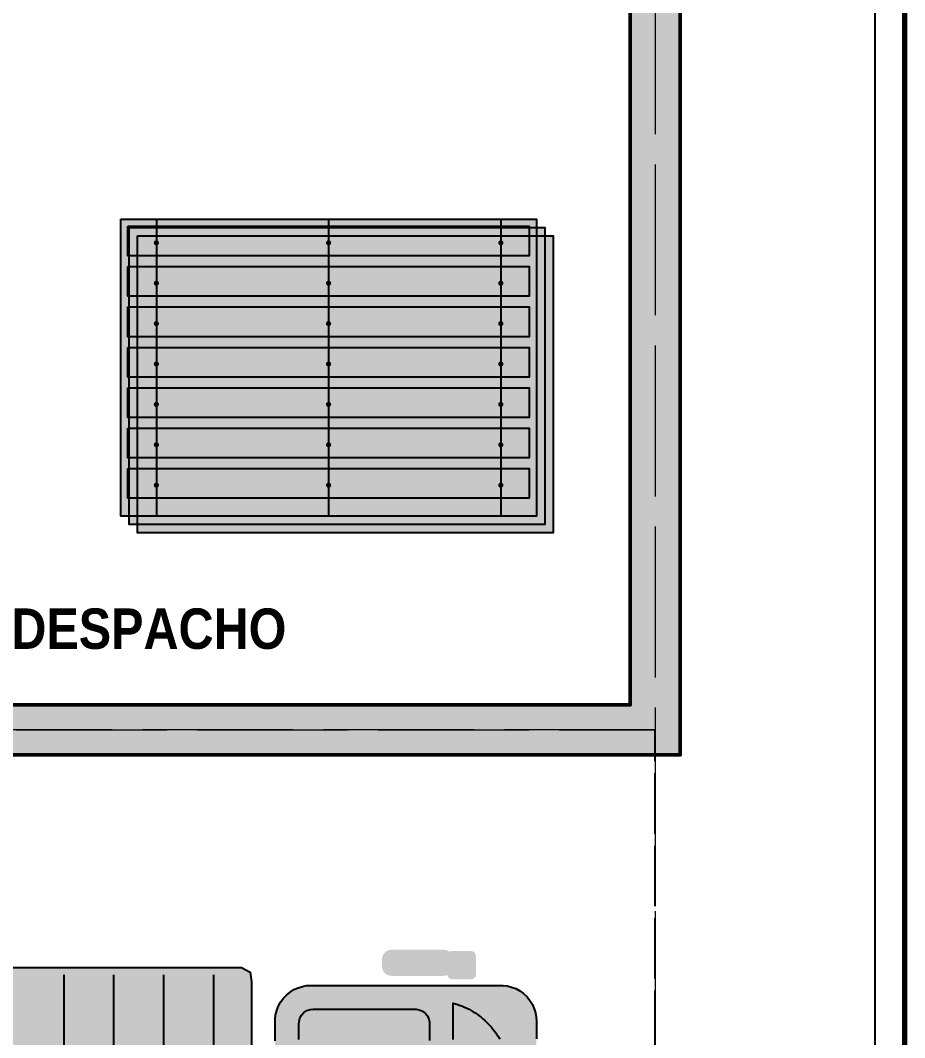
# Model space of a CAD drawing. Header units: metres. Extents: x 0 to 115, y 0 to 64.
# Drawn here: x 107.95 to 115.4, y 31.76 to 40.32 of the extents above; entities that cross this region are included whole.
import ezdxf

# ---------------------------------------------------------------- set-up
doc = ezdxf.new("R2010")
doc.units = ezdxf.units.M
doc.linetypes.add('DASHED', pattern=[1.524, 1.27, -0.254])
doc.layers.add('A-AREA', color=8, linetype='DASHED', lineweight=13, plot=False)
for name, color, linetype, lineweight in [('A-LAMINA', 8, 'Continuous', 35), ('A-LIMITE', 8, 'DASHED', 25), ('A-MURO', 7, 'Continuous', 50), ('G-ETIQUETA', 4, 'Continuous', 18), ('G-TEXTO', 7, 'Continuous', 18), ('M-EQUIPO', 7, 'Continuous', 25), ('M-EQUIPO-RELLENO', 8, 'Continuous', 0)]:
    doc.layers.add(name, color=color, linetype=linetype, lineweight=lineweight)
doc.layers.add('A-MURO-RELLENO', color=8, linetype='Continuous', lineweight=0, true_color=0x8d949b)
doc.styles.add('PLANO', font='arial.ttf')
doc.styles.add('PLANO_N', font='arialbd.ttf')

# ---------------------------------------------------------------- blocks, each defined once
blk = doc.blocks.new('EQ_pila-pallets')
at = {"layer": 'M-EQUIPO-RELLENO', "true_color": 0xd9b98a}
h = blk.add_hatch(color=7, dxfattribs=at)
h.dxf.hatch_style = 1
h.paths.add_polyline_path([(-1.75, 1.25), (1.75, 1.25), (1.75, -1.25), (-1.75, -1.25)])
at = {"layer": 'M-EQUIPO-RELLENO', "true_color": 0xe3c99b}
h = blk.add_hatch(color=7, dxfattribs=at)
h.dxf.hatch_style = 1
h.paths.add_polyline_path([(-1.69, 1.19), (1.69, 1.19), (1.69, 0.94), (-1.69, 0.94)])
at = {"layer": 'M-EQUIPO-RELLENO', "true_color": 0xb8925e}
h = blk.add_hatch(color=7, dxfattribs=at)
h.dxf.hatch_style = 1
h.paths.add_polyline_path([(-1.68, 1.18), (1.82, 1.18), (1.82, -1.32), (-1.68, -1.32)])
h = blk.add_hatch(color=7, dxfattribs=at)
h.dxf.hatch_style = 1
h.paths.add_polyline_path([(-1.61, 1.11), (1.89, 1.11), (1.89, -1.39), (-1.61, -1.39)])
at = {"layer": 'M-EQUIPO-RELLENO', "true_color": 0x5a4426}
h = blk.add_hatch(color=7, dxfattribs=at)
h.dxf.hatch_style = 1
edge = h.paths.add_edge_path()
edge.add_arc((-1.45, 1.05), 0.022, 0, 360)
h = blk.add_hatch(color=7, dxfattribs=at)
h.dxf.hatch_style = 1
edge = h.paths.add_edge_path()
edge.add_arc((0, 1.05), 0.022, 0, 360)
h = blk.add_hatch(color=7, dxfattribs=at)
h.dxf.hatch_style = 1
edge = h.paths.add_edge_path()
edge.add_arc((1.45, 1.05), 0.022, 0, 360)
at = {"layer": 'M-EQUIPO-RELLENO', "true_color": 0xe3c99b}
h = blk.add_hatch(color=7, dxfattribs=at)
h.dxf.hatch_style = 1
h.paths.add_polyline_path([(-1.69, 0.85), (1.69, 0.85), (1.69, 0.6), (-1.69, 0.6)])
at = {"layer": 'M-EQUIPO-RELLENO', "true_color": 0x5a4426}
h = blk.add_hatch(color=7, dxfattribs=at)
h.dxf.hatch_style = 1
edge = h.paths.add_edge_path()
edge.add_arc((-1.45, 0.71), 0.022, 0, 360)
h = blk.add_hatch(color=7, dxfattribs=at)
h.dxf.hatch_style = 1
edge = h.paths.add_edge_path()
edge.add_arc((0, 0.71), 0.022, 0, 360)
h = blk.add_hatch(color=7, dxfattribs=at)
h.dxf.hatch_style = 1
edge = h.paths.add_edge_path()
edge.add_arc((1.45, 0.71), 0.022, 0, 360)
at = {"layer": 'M-EQUIPO-RELLENO', "true_color": 0xe3c99b}
h = blk.add_hatch(color=7, dxfattribs=at)
h.dxf.hatch_style = 1
h.paths.add_polyline_path([(-1.69, 0.51), (1.69, 0.51), (1.69, 0.26), (-1.69, 0.26)])
at = {"layer": 'M-EQUIPO-RELLENO', "true_color": 0x5a4426}
h = blk.add_hatch(color=7, dxfattribs=at)
h.dxf.hatch_style = 1
edge = h.paths.add_edge_path()
edge.add_arc((-1.45, 0.37), 0.022, 0, 360)
h = blk.add_hatch(color=7, dxfattribs=at)
h.dxf.hatch_style = 1
edge = h.paths.add_edge_path()
edge.add_arc((0, 0.37), 0.022, 0, 360)
h = blk.add_hatch(color=7, dxfattribs=at)
h.dxf.hatch_style = 1
edge = h.paths.add_edge_path()
edge.add_arc((1.45, 0.37), 0.022, 0, 360)
at = {"layer": 'M-EQUIPO-RELLENO', "true_color": 0xe3c99b}
h = blk.add_hatch(color=7, dxfattribs=at)
h.dxf.hatch_style = 1
h.paths.add_polyline_path([(-1.69, 0.17), (1.69, 0.17), (1.69, -0.08), (-1.69, -0.08)])
at = {"layer": 'M-EQUIPO-RELLENO', "true_color": 0x5a4426}
h = blk.add_hatch(color=7, dxfattribs=at)
h.dxf.hatch_style = 1
edge = h.paths.add_edge_path()
edge.add_arc((-1.45, 0.03), 0.022, 0, 360)
h = blk.add_hatch(color=7, dxfattribs=at)
h.dxf.hatch_style = 1
edge = h.paths.add_edge_path()
edge.add_arc((0, 0.03), 0.022, 0, 360)
h = blk.add_hatch(color=7, dxfattribs=at)
h.dxf.hatch_style = 1
edge = h.paths.add_edge_path()
edge.add_arc((1.45, 0.03), 0.022, 0, 360)
at = {"layer": 'M-EQUIPO-RELLENO', "true_color": 0xe3c99b}
h = blk.add_hatch(color=7, dxfattribs=at)
h.dxf.hatch_style = 1
h.paths.add_polyline_path([(-1.69, -0.17), (1.69, -0.17), (1.69, -0.42), (-1.69, -0.42)])
at = {"layer": 'M-EQUIPO-RELLENO', "true_color": 0x5a4426}
h = blk.add_hatch(color=7, dxfattribs=at)
h.dxf.hatch_style = 1
edge = h.paths.add_edge_path()
edge.add_arc((-1.45, -0.31), 0.022, 0, 360)
h = blk.add_hatch(color=7, dxfattribs=at)
h.dxf.hatch_style = 1
edge = h.paths.add_edge_path()
edge.add_arc((0, -0.31), 0.022, 0, 360)
h = blk.add_hatch(color=7, dxfattribs=at)
h.dxf.hatch_style = 1
edge = h.paths.add_edge_path()
edge.add_arc((1.45, -0.31), 0.022, 0, 360)
at = {"layer": 'M-EQUIPO-RELLENO', "true_color": 0xe3c99b}
h = blk.add_hatch(color=7, dxfattribs=at)
h.dxf.hatch_style = 1
h.paths.add_polyline_path([(-1.69, -0.51), (1.69, -0.51), (1.69, -0.76), (-1.69, -0.76)])
at = {"layer": 'M-EQUIPO-RELLENO', "true_color": 0x5a4426}
h = blk.add_hatch(color=7, dxfattribs=at)
h.dxf.hatch_style = 1
edge = h.paths.add_edge_path()
edge.add_arc((-1.45, -0.65), 0.022, 0, 360)
h = blk.add_hatch(color=7, dxfattribs=at)
h.dxf.hatch_style = 1
edge = h.paths.add_edge_path()
edge.add_arc((0, -0.65), 0.022, 0, 360)
h = blk.add_hatch(color=7, dxfattribs=at)
h.dxf.hatch_style = 1
edge = h.paths.add_edge_path()
edge.add_arc((1.45, -0.65), 0.022, 0, 360)
at = {"layer": 'M-EQUIPO-RELLENO', "true_color": 0xe3c99b}
h = blk.add_hatch(color=7, dxfattribs=at)
h.dxf.hatch_style = 1
h.paths.add_polyline_path([(-1.69, -0.85), (1.69, -0.85), (1.69, -1.1), (-1.69, -1.1)])
at = {"layer": 'M-EQUIPO-RELLENO', "true_color": 0x5a4426}
h = blk.add_hatch(color=7, dxfattribs=at)
h.dxf.hatch_style = 1
edge = h.paths.add_edge_path()
edge.add_arc((-1.45, -0.99), 0.022, 0, 360)
h = blk.add_hatch(color=7, dxfattribs=at)
h.dxf.hatch_style = 1
edge = h.paths.add_edge_path()
edge.add_arc((0, -0.99), 0.022, 0, 360)
h = blk.add_hatch(color=7, dxfattribs=at)
h.dxf.hatch_style = 1
edge = h.paths.add_edge_path()
edge.add_arc((1.45, -0.99), 0.022, 0, 360)
at = {"layer": 'M-EQUIPO'}
for points in [[(-1.75, 1.25), (1.75, 1.25), (1.75, -1.25), (-1.75, -1.25)], [(-1.69, 1.19), (1.69, 1.19), (1.69, 0.94), (-1.69, 0.94)], [(-1.68, 1.18), (1.82, 1.18), (1.82, -1.32), (-1.68, -1.32)], [(-1.61, 1.11), (1.89, 1.11), (1.89, -1.39), (-1.61, -1.39)], [(-1.69, 0.85), (1.69, 0.85), (1.69, 0.6), (-1.69, 0.6)], [(-1.69, 0.51), (1.69, 0.51), (1.69, 0.26), (-1.69, 0.26)], [(-1.69, 0.17), (1.69, 0.17), (1.69, -0.08), (-1.69, -0.08)], [(-1.69, -0.17), (1.69, -0.17), (1.69, -0.42), (-1.69, -0.42)], [(-1.69, -0.51), (1.69, -0.51), (1.69, -0.76), (-1.69, -0.76)], [(-1.69, -0.85), (1.69, -0.85), (1.69, -1.1), (-1.69, -1.1)]]:
    blk.add_lwpolyline(points, close=True, dxfattribs=at)
at = {"layer": 'M-EQUIPO', "ltscale": 0.15}
for points in [[(-1.45, 1.25), (-1.45, -1.25)], [(0, 1.25), (0, -1.25)], [(1.45, 1.25), (1.45, -1.25)]]:
    blk.add_lwpolyline(points, dxfattribs=at)
at = {"layer": 'G-ETIQUETA', "style": 'PLANO', "flags": 1}
for tag, p in [('TAG', (0, 0)), ('NOMBRE', (0, -0.25)), ('AREA', (0, -0.5)), ('FUNCION', (0, -0.75)), ('CONFIANZA', (0, -1))]:
    blk.add_attdef(tag, p, '', height=0.15, dxfattribs=at)
blk = doc.blocks.new('EQ_camion')
at = {"layer": 'M-EQUIPO-RELLENO', "true_color": 0x23272b}
h = blk.add_hatch(color=7, dxfattribs=at)
h.dxf.hatch_style = 1
h.paths.add_polyline_path([(3.18, 1.55), (3.1999, 1.55), (3.2198, 1.55), (3.2397, 1.55), (3.2596, 1.55), (3.2795, 1.55), (3.2994, 1.55), (3.3193, 1.55), (3.3392, 1.55), (3.3591, 1.55), (3.379, 1.55), (3.3989, 1.55), (3.4188, 1.55), (3.4387, 1.55), (3.4586, 1.55), (3.4785, 1.55), (3.4984, 1.55), (3.5183, 1.55), (3.5382, 1.55), (3.5581, 1.55), (3.578, 1.55), (3.5979, 1.55), (3.6178, 1.55), (3.6383, 1.5479), (3.659, 1.5399), (3.6773, 1.5258), (3.6908, 1.5072), (3.6983, 1.4864), (3.7, 1.466), (3.7, 1.4461), (3.7, 1.4262), (3.6999, 1.4063), (3.6961, 1.3855), (3.6863, 1.3652), (3.6706, 1.3481), (3.6511, 1.3363), (3.6302, 1.3306), (3.6101, 1.33), (3.5902, 1.33), (3.5703, 1.33), (3.5504, 1.33), (3.5305, 1.33), (3.5106, 1.33), (3.4907, 1.33), (3.4708, 1.33), (3.4509, 1.33), (3.431, 1.33), (3.4111, 1.33), (3.3912, 1.33), (3.3713, 1.33), (3.3514, 1.33), (3.3315, 1.33), (3.3116, 1.33), (3.2917, 1.33), (3.2718, 1.33), (3.2519, 1.33), (3.232, 1.33), (3.2121, 1.33), (3.1922, 1.33), (3.1722, 1.3304), (3.1513, 1.3353), (3.1314, 1.3464), (3.1152, 1.3631), (3.1047, 1.3831), (3.1002, 1.404), (3.1, 1.424), (3.1, 1.4439), (3.1, 1.4637), (3.1012, 1.484), (3.108, 1.5049), (3.1209, 1.5239), (3.1388, 1.5386), (3.1594, 1.5473)])
at = {"layer": 'M-EQUIPO-RELLENO', "true_color": 0x1f2933}
h = blk.add_hatch(color=7, dxfattribs=at)
h.dxf.hatch_style = 1
h.paths.add_polyline_path([(3.69, 1.54), (3.7097, 1.54), (3.7294, 1.54), (3.7491, 1.54), (3.7688, 1.54), (3.7884, 1.54), (3.8081, 1.54), (3.8278, 1.54), (3.8475, 1.54), (3.8679, 1.5358), (3.8844, 1.5204), (3.89, 1.5), (3.89, 1.4803), (3.89, 1.4606), (3.89, 1.4409), (3.89, 1.4212), (3.89, 1.4016), (3.89, 1.3819), (3.89, 1.3622), (3.89, 1.3425), (3.8858, 1.3221), (3.8704, 1.3056), (3.85, 1.3), (3.8303, 1.3), (3.8106, 1.3), (3.7909, 1.3), (3.7712, 1.3), (3.7516, 1.3), (3.7319, 1.3), (3.7122, 1.3), (3.6925, 1.3), (3.6721, 1.3042), (3.6556, 1.3196), (3.65, 1.34), (3.65, 1.3597), (3.65, 1.3794), (3.65, 1.3991), (3.65, 1.4188), (3.65, 1.4384), (3.65, 1.4581), (3.65, 1.4778), (3.65, 1.4975), (3.6542, 1.5179), (3.6696, 1.5344)])
at = {"layer": 'M-EQUIPO-RELLENO', "true_color": 0xffffff}
h = blk.add_hatch(color=7, dxfattribs=at)
h.dxf.hatch_style = 1
h.paths.add_polyline_path([(-4.52, 1.4), (-4.4424, 1.4), (-4.3649, 1.4), (-4.2873, 1.4), (-4.2098, 1.4), (-4.1322, 1.4), (-4.0547, 1.4), (-3.9771, 1.4), (-3.8996, 1.4), (-3.822, 1.4), (-3.7445, 1.4), (-3.6669, 1.4), (-3.5894, 1.4), (-3.5118, 1.4), (-3.4343, 1.4), (-3.3567, 1.4), (-3.2792, 1.4), (-3.2016, 1.4), (-3.1241, 1.4), (-3.0465, 1.4), (-2.969, 1.4), (-2.8914, 1.4), (-2.8139, 1.4), (-2.7363, 1.4), (-2.6587, 1.4), (-2.5812, 1.4), (-2.5036, 1.4), (-2.4261, 1.4), (-2.3485, 1.4), (-2.271, 1.4), (-2.1934, 1.4), (-2.1159, 1.4), (-2.0383, 1.4), (-1.9608, 1.4), (-1.8832, 1.4), (-1.8057, 1.4), (-1.7281, 1.4), (-1.6506, 1.4), (-1.573, 1.4), (-1.4955, 1.4), (-1.4179, 1.4), (-1.3404, 1.4), (-1.2628, 1.4), (-1.1853, 1.4), (-1.1077, 1.4), (-1.0301, 1.4), (-0.9526, 1.4), (-0.875, 1.4), (-0.7975, 1.4), (-0.7199, 1.4), (-0.6424, 1.4), (-0.5648, 1.4), (-0.4873, 1.4), (-0.4097, 1.4), (-0.3322, 1.4), (-0.2546, 1.4), (-0.1771, 1.4), (-0.0995, 1.4), (-0.022, 1.4), (0.0556, 1.4), (0.1331, 1.4), (0.2107, 1.4), (0.2882, 1.4), (0.3658, 1.4), (0.4433, 1.4), (0.5209, 1.4), (0.5985, 1.4), (0.676, 1.4), (0.7536, 1.4), (0.8311, 1.4), (0.9087, 1.4), (0.9862, 1.4), (1.0638, 1.4), (1.1413, 1.4), (1.2189, 1.4), (1.2964, 1.4), (1.374, 1.4), (1.4515, 1.4), (1.5291, 1.4), (1.6066, 1.4), (1.6842, 1.4), (1.7617, 1.4), (1.8393, 1.4), (1.9168, 1.4), (1.9892, 1.3602), (2, 1.2812), (2, 1.2036), (2, 1.1261), (2, 1.0485), (2, 0.971), (2, 0.8934), (2, 0.8159), (2, 0.7383), (2, 0.6608), (2, 0.5832), (2, 0.5057), (2, 0.4281), (2, 0.3506), (2, 0.273), (2, 0.1955), (2, 0.1179), (2, 0.0404), (2, -0.0372), (2, -0.1147), (2, -0.1923), (2, -0.2699), (2, -0.3474), (2, -0.425), (2, -0.5025), (2, -0.5801), (2, -0.6576), (2, -0.7352), (2, -0.8127), (2, -0.8903), (2, -0.9678), (2, -1.0454), (2, -1.1229), (2, -1.2005), (2, -1.278), (1.9909, -1.357), (1.92, -1.4), (1.8424, -1.4), (1.7649, -1.4), (1.6873, -1.4), (1.6098, -1.4), (1.5322, -1.4), (1.4547, -1.4), (1.3771, -1.4), (1.2996, -1.4), (1.222, -1.4), (1.1445, -1.4), (1.0669, -1.4), (0.9894, -1.4), (0.9118, -1.4), (0.8343, -1.4), (0.7567, -1.4), (0.6792, -1.4), (0.6016, -1.4), (0.5241, -1.4), (0.4465, -1.4), (0.369, -1.4), (0.2914, -1.4), (0.2139, -1.4), (0.1363, -1.4), (0.0587, -1.4), (-0.0188, -1.4), (-0.0964, -1.4), (-0.1739, -1.4), (-0.2515, -1.4), (-0.329, -1.4), (-0.4066, -1.4), (-0.4841, -1.4), (-0.5617, -1.4), (-0.6392, -1.4), (-0.7168, -1.4), (-0.7943, -1.4), (-0.8719, -1.4), (-0.9494, -1.4), (-1.027, -1.4), (-1.1045, -1.4), (-1.1821, -1.4), (-1.2596, -1.4), (-1.3372, -1.4), (-1.4147, -1.4), (-1.4923, -1.4), (-1.5699, -1.4), (-1.6474, -1.4), (-1.725, -1.4), (-1.8025, -1.4), (-1.8801, -1.4), (-1.9576, -1.4), (-2.0352, -1.4), (-2.1127, -1.4), (-2.1903, -1.4), (-2.2678, -1.4), (-2.3454, -1.4), (-2.4229, -1.4), (-2.5005, -1.4), (-2.578, -1.4), (-2.6556, -1.4), (-2.7331, -1.4), (-2.8107, -1.4), (-2.8882, -1.4), (-2.9658, -1.4), (-3.0433, -1.4), (-3.1209, -1.4), (-3.1984, -1.4), (-3.276, -1.4), (-3.3536, -1.4), (-3.4311, -1.4), (-3.5087, -1.4), (-3.5862, -1.4), (-3.6638, -1.4), (-3.7413, -1.4), (-3.8189, -1.4), (-3.8964, -1.4), (-3.974, -1.4), (-4.0515, -1.4), (-4.1291, -1.4), (-4.2066, -1.4), (-4.2842, -1.4), (-4.3617, -1.4), (-4.4393, -1.4), (-4.5168, -1.4), (-4.5892, -1.3602), (-4.6, -1.2812), (-4.6, -1.2036), (-4.6, -1.1261), (-4.6, -1.0485), (-4.6, -0.971), (-4.6, -0.8934), (-4.6, -0.8159), (-4.6, -0.7383), (-4.6, -0.6608), (-4.6, -0.5832), (-4.6, -0.5057), (-4.6, -0.4281), (-4.6, -0.3506), (-4.6, -0.273), (-4.6, -0.1955), (-4.6, -0.1179), (-4.6, -0.0404), (-4.6, 0.0372), (-4.6, 0.1147), (-4.6, 0.1923), (-4.6, 0.2699), (-4.6, 0.3474), (-4.6, 0.425), (-4.6, 0.5025), (-4.6, 0.5801), (-4.6, 0.6576), (-4.6, 0.7352), (-4.6, 0.8127), (-4.6, 0.8903), (-4.6, 0.9678), (-4.6, 1.0454), (-4.6, 1.1229), (-4.6, 1.2005), (-4.6, 1.278), (-4.5909, 1.357)])
at = {"layer": 'M-EQUIPO-RELLENO', "true_color": 0x2f6f9a}
h = blk.add_hatch(color=7, dxfattribs=at)
h.dxf.hatch_style = 1
h.paths.add_polyline_path([(2.5, 1.25), (2.5368, 1.25), (2.5736, 1.25), (2.6105, 1.25), (2.6473, 1.25), (2.6841, 1.25), (2.7209, 1.25), (2.7577, 1.25), (2.7946, 1.25), (2.8314, 1.25), (2.8682, 1.25), (2.905, 1.25), (2.9418, 1.25), (2.9787, 1.25), (3.0155, 1.25), (3.0523, 1.25), (3.0891, 1.25), (3.1259, 1.25), (3.1628, 1.25), (3.1996, 1.25), (3.2364, 1.25), (3.2732, 1.25), (3.31, 1.25), (3.3469, 1.25), (3.3837, 1.25), (3.4205, 1.25), (3.4573, 1.25), (3.4941, 1.25), (3.531, 1.25), (3.5678, 1.25), (3.6046, 1.25), (3.6414, 1.25), (3.6783, 1.25), (3.7151, 1.25), (3.7519, 1.25), (3.7887, 1.25), (3.8255, 1.25), (3.8624, 1.25), (3.8992, 1.25), (3.936, 1.25), (3.9728, 1.25), (4.0096, 1.25), (4.0465, 1.25), (4.0833, 1.25), (4.1188, 1.2494), (4.1541, 1.2451), (4.19, 1.2362), (4.2255, 1.2225), (4.2598, 1.2039), (4.2918, 1.1807), (4.3207, 1.1532), (4.3456, 1.1223), (4.366, 1.0888), (4.3815, 1.0536), (4.3923, 1.0177), (4.3983, 0.9821), (4.4, 0.9473), (4.4, 0.9105), (4.4, 0.8736), (4.4, 0.8368), (4.4, 0.8), (4.4, 0.7632), (4.4, 0.7264), (4.4, 0.6895), (4.4, 0.6527), (4.4, 0.6159), (4.4, 0.5791), (4.4, 0.5423), (4.4, 0.5054), (4.4, 0.4686), (4.4, 0.4318), (4.4, 0.395), (4.4, 0.3582), (4.4, 0.3213), (4.4, 0.2845), (4.4, 0.2477), (4.4, 0.2109), (4.4, 0.1741), (4.4, 0.1372), (4.4, 0.1004), (4.4, 0.0636), (4.4, 0.0268), (4.4, -0.01), (4.4, -0.0469), (4.4, -0.0837), (4.4, -0.1205), (4.4, -0.1573), (4.4, -0.1941), (4.4, -0.231), (4.4, -0.2678), (4.4, -0.3046), (4.4, -0.3414), (4.4, -0.3783), (4.4, -0.4151), (4.4, -0.4519), (4.4, -0.4887), (4.4, -0.5255), (4.4, -0.5624), (4.4, -0.5992), (4.4, -0.636), (4.4, -0.6728), (4.4, -0.7096), (4.4, -0.7465), (4.4, -0.7833), (4.4, -0.8201), (4.4, -0.8569), (4.4, -0.8937), (4.4, -0.9306), (4.3996, -0.9662), (4.3956, -1.0015), (4.387, -1.0373), (4.3737, -1.0729), (4.3554, -1.1073), (4.3325, -1.1396), (4.3054, -1.1687), (4.2747, -1.1939), (4.2413, -1.2146), (4.2062, -1.2306), (4.1704, -1.2416), (4.1347, -1.248), (4.1, -1.25), (4.0632, -1.25), (4.0264, -1.25), (3.9895, -1.25), (3.9527, -1.25), (3.9159, -1.25), (3.8791, -1.25), (3.8423, -1.25), (3.8054, -1.25), (3.7686, -1.25), (3.7318, -1.25), (3.695, -1.25), (3.6582, -1.25), (3.6213, -1.25), (3.5845, -1.25), (3.5477, -1.25), (3.5109, -1.25), (3.4741, -1.25), (3.4372, -1.25), (3.4004, -1.25), (3.3636, -1.25), (3.3268, -1.25), (3.29, -1.25), (3.2531, -1.25), (3.2163, -1.25), (3.1795, -1.25), (3.1427, -1.25), (3.1059, -1.25), (3.069, -1.25), (3.0322, -1.25), (2.9954, -1.25), (2.9586, -1.25), (2.9217, -1.25), (2.8849, -1.25), (2.8481, -1.25), (2.8113, -1.25), (2.7745, -1.25), (2.7376, -1.25), (2.7008, -1.25), (2.664, -1.25), (2.6272, -1.25), (2.5904, -1.25), (2.5535, -1.25), (2.5167, -1.25), (2.4812, -1.2494), (2.4459, -1.2451), (2.41, -1.2362), (2.3745, -1.2225), (2.3402, -1.2039), (2.3082, -1.1807), (2.2793, -1.1532), (2.2544, -1.1223), (2.234, -1.0888), (2.2185, -1.0536), (2.2077, -1.0177), (2.2017, -0.9821), (2.2, -0.9473), (2.2, -0.9105), (2.2, -0.8736), (2.2, -0.8368), (2.2, -0.8), (2.2, -0.7632), (2.2, -0.7264), (2.2, -0.6895), (2.2, -0.6527), (2.2, -0.6159), (2.2, -0.5791), (2.2, -0.5423), (2.2, -0.5054), (2.2, -0.4686), (2.2, -0.4318), (2.2, -0.395), (2.2, -0.3582), (2.2, -0.3213), (2.2, -0.2845), (2.2, -0.2477), (2.2, -0.2109), (2.2, -0.1741), (2.2, -0.1372), (2.2, -0.1004), (2.2, -0.0636), (2.2, -0.0268), (2.2, 0.01), (2.2, 0.0469), (2.2, 0.0837), (2.2, 0.1205), (2.2, 0.1573), (2.2, 0.1941), (2.2, 0.231), (2.2, 0.2678), (2.2, 0.3046), (2.2, 0.3414), (2.2, 0.3783), (2.2, 0.4151), (2.2, 0.4519), (2.2, 0.4887), (2.2, 0.5255), (2.2, 0.5624), (2.2, 0.5992), (2.2, 0.636), (2.2, 0.6728), (2.2, 0.7096), (2.2, 0.7465), (2.2, 0.7833), (2.2, 0.8201), (2.2, 0.8569), (2.2, 0.8937), (2.2, 0.9306), (2.2004, 0.9662), (2.2044, 1.0015), (2.213, 1.0373), (2.2263, 1.0729), (2.2446, 1.1073), (2.2675, 1.1396), (2.2946, 1.1687), (2.3253, 1.1939), (2.3587, 1.2146), (2.3938, 1.2306), (2.4296, 1.2416), (2.4653, 1.248)])
at = {"layer": 'M-EQUIPO-RELLENO', "true_color": 0x3f86b8}
h = blk.add_hatch(color=7, dxfattribs=at)
h.dxf.hatch_style = 1
h.paths.add_polyline_path([(2.52, 1.05), (2.5455, 1.05), (2.571, 1.05), (2.5965, 1.05), (2.622, 1.05), (2.6475, 1.05), (2.673, 1.05), (2.6985, 1.05), (2.724, 1.05), (2.7495, 1.05), (2.775, 1.05), (2.8004, 1.05), (2.8259, 1.05), (2.8514, 1.05), (2.8769, 1.05), (2.9024, 1.05), (2.9279, 1.05), (2.9534, 1.05), (2.9789, 1.05), (3.0044, 1.05), (3.0299, 1.05), (3.0554, 1.05), (3.0809, 1.05), (3.1064, 1.05), (3.1319, 1.05), (3.1574, 1.05), (3.1829, 1.05), (3.2084, 1.05), (3.2339, 1.05), (3.2594, 1.05), (3.2849, 1.05), (3.3103, 1.05), (3.3358, 1.05), (3.3613, 1.05), (3.3869, 1.0498), (3.4136, 1.0452), (3.4399, 1.034), (3.4636, 1.0161), (3.4821, 0.993), (3.4942, 0.9668), (3.4996, 0.9401), (3.5, 0.9144), (3.5, 0.8889), (3.5, 0.8634), (3.5, 0.8379), (3.5, 0.8124), (3.5, 0.7869), (3.5, 0.7614), (3.5, 0.7359), (3.5, 0.7104), (3.5, 0.685), (3.5, 0.6595), (3.5, 0.634), (3.5, 0.6085), (3.5, 0.583), (3.5, 0.5575), (3.5, 0.532), (3.5, 0.5065), (3.5, 0.481), (3.5, 0.4555), (3.5, 0.43), (3.5, 0.4045), (3.5, 0.379), (3.5, 0.3535), (3.5, 0.328), (3.5, 0.3025), (3.5, 0.277), (3.5, 0.2515), (3.5, 0.226), (3.5, 0.2005), (3.5, 0.175), (3.5, 0.1496), (3.5, 0.1241), (3.5, 0.0986), (3.5, 0.0731), (3.5, 0.0476), (3.5, 0.0221), (3.5, -0.0034), (3.5, -0.0289), (3.5, -0.0544), (3.5, -0.0799), (3.5, -0.1054), (3.5, -0.1309), (3.5, -0.1564), (3.5, -0.1819), (3.5, -0.2074), (3.5, -0.2329), (3.5, -0.2584), (3.5, -0.2839), (3.5, -0.3094), (3.5, -0.3349), (3.5, -0.3603), (3.5, -0.3858), (3.5, -0.4113), (3.5, -0.4368), (3.5, -0.4623), (3.5, -0.4878), (3.5, -0.5133), (3.5, -0.5388), (3.5, -0.5643), (3.5, -0.5898), (3.5, -0.6153), (3.5, -0.6408), (3.5, -0.6663), (3.5, -0.6918), (3.5, -0.7173), (3.5, -0.7428), (3.5, -0.7683), (3.5, -0.7938), (3.5, -0.8193), (3.5, -0.8448), (3.5, -0.8702), (3.5, -0.8957), (3.5, -0.9212), (3.4988, -0.9471), (3.4917, -0.974), (3.4778, -0.9996), (3.4576, -1.0215), (3.433, -1.0376), (3.4063, -1.0471), (3.38, -1.05), (3.3545, -1.05), (3.329, -1.05), (3.3035, -1.05), (3.278, -1.05), (3.2525, -1.05), (3.227, -1.05), (3.2015, -1.05), (3.176, -1.05), (3.1505, -1.05), (3.125, -1.05), (3.0996, -1.05), (3.0741, -1.05), (3.0486, -1.05), (3.0231, -1.05), (2.9976, -1.05), (2.9721, -1.05), (2.9466, -1.05), (2.9211, -1.05), (2.8956, -1.05), (2.8701, -1.05), (2.8446, -1.05), (2.8191, -1.05), (2.7936, -1.05), (2.7681, -1.05), (2.7426, -1.05), (2.7171, -1.05), (2.6916, -1.05), (2.6661, -1.05), (2.6406, -1.05), (2.6151, -1.05), (2.5897, -1.05), (2.5642, -1.05), (2.5387, -1.05), (2.5131, -1.0498), (2.4864, -1.0452), (2.4601, -1.034), (2.4364, -1.0161), (2.4179, -0.993), (2.4058, -0.9668), (2.4004, -0.9401), (2.4, -0.9144), (2.4, -0.8889), (2.4, -0.8634), (2.4, -0.8379), (2.4, -0.8124), (2.4, -0.7869), (2.4, -0.7614), (2.4, -0.7359), (2.4, -0.7104), (2.4, -0.685), (2.4, -0.6595), (2.4, -0.634), (2.4, -0.6085), (2.4, -0.583), (2.4, -0.5575), (2.4, -0.532), (2.4, -0.5065), (2.4, -0.481), (2.4, -0.4555), (2.4, -0.43), (2.4, -0.4045), (2.4, -0.379), (2.4, -0.3535), (2.4, -0.328), (2.4, -0.3025), (2.4, -0.277), (2.4, -0.2515), (2.4, -0.226), (2.4, -0.2005), (2.4, -0.175), (2.4, -0.1496), (2.4, -0.1241), (2.4, -0.0986), (2.4, -0.0731), (2.4, -0.0476), (2.4, -0.0221), (2.4, 0.0034), (2.4, 0.0289), (2.4, 0.0544), (2.4, 0.0799), (2.4, 0.1054), (2.4, 0.1309), (2.4, 0.1564), (2.4, 0.1819), (2.4, 0.2074), (2.4, 0.2329), (2.4, 0.2584), (2.4, 0.2839), (2.4, 0.3094), (2.4, 0.3349), (2.4, 0.3603), (2.4, 0.3858), (2.4, 0.4113), (2.4, 0.4368), (2.4, 0.4623), (2.4, 0.4878), (2.4, 0.5133), (2.4, 0.5388), (2.4, 0.5643), (2.4, 0.5898), (2.4, 0.6153), (2.4, 0.6408), (2.4, 0.6663), (2.4, 0.6918), (2.4, 0.7173), (2.4, 0.7428), (2.4, 0.7683), (2.4, 0.7938), (2.4, 0.8193), (2.4, 0.8448), (2.4, 0.8702), (2.4, 0.8957), (2.4, 0.9212), (2.4012, 0.9471), (2.4083, 0.974), (2.4222, 0.9996), (2.4424, 1.0215), (2.467, 1.0376), (2.4937, 1.0471)])
at = {"layer": 'M-EQUIPO-RELLENO', "true_color": 0xb9d6ea}
h = blk.add_hatch(color=7, dxfattribs=at)
h.dxf.hatch_style = 1
h.paths.add_polyline_path([(3.7, 1.1), (3.7195, 1.0944), (3.7388, 1.0882), (3.758, 1.0814), (3.7769, 1.0741), (3.7956, 1.0662), (3.814, 1.0576), (3.8322, 1.0485), (3.85, 1.0388), (3.8676, 1.0286), (3.8847, 1.0178), (3.9015, 1.0064), (3.918, 0.9944), (3.934, 0.982), (3.9496, 0.969), (3.9648, 0.9555), (3.9796, 0.9416), (3.9939, 0.9272), (4.0078, 0.9124), (4.0212, 0.8971), (4.0342, 0.8815), (4.0467, 0.8655), (4.0588, 0.8492), (4.0705, 0.8326), (4.0817, 0.8157), (4.0925, 0.7985), (4.1028, 0.781), (4.1128, 0.7633), (4.1224, 0.7454), (4.1316, 0.7273), (4.1404, 0.709), (4.1488, 0.6906), (4.1569, 0.6719), (4.1646, 0.6531), (4.172, 0.6342), (4.179, 0.6152), (4.1857, 0.596), (4.1922, 0.5768), (4.1983, 0.5574), (4.2041, 0.538), (4.2097, 0.5184), (4.215, 0.4988), (4.22, 0.4792), (4.2248, 0.4594), (4.2293, 0.4396), (4.2336, 0.4198), (4.2377, 0.3999), (4.2415, 0.3799), (4.2451, 0.36), (4.2485, 0.34), (4.2518, 0.3199), (4.2548, 0.2998), (4.2576, 0.2797), (4.2602, 0.2596), (4.2627, 0.2394), (4.265, 0.2193), (4.2671, 0.1991), (4.2691, 0.1789), (4.2709, 0.1586), (4.2725, 0.1384), (4.274, 0.1181), (4.2754, 0.0979), (4.2766, 0.0776), (4.2777, 0.0573), (4.2786, 0.0371), (4.2794, 0.0168), (4.2799, -0.0035), (4.2792, -0.0238), (4.2783, -0.0441), (4.2773, -0.0644), (4.2762, -0.0847), (4.2749, -0.1049), (4.2735, -0.1252), (4.272, -0.1454), (4.2703, -0.1657), (4.2684, -0.1859), (4.2664, -0.2061), (4.2642, -0.2263), (4.2619, -0.2464), (4.2594, -0.2666), (4.2566, -0.2867), (4.2537, -0.3068), (4.2507, -0.3269), (4.2474, -0.3469), (4.2439, -0.3669), (4.2402, -0.3869), (4.2363, -0.4068), (4.2321, -0.4267), (4.2278, -0.4465), (4.2232, -0.4663), (4.2183, -0.486), (4.2132, -0.5057), (4.2078, -0.5252), (4.2021, -0.5447), (4.1962, -0.5642), (4.19, -0.5835), (4.1834, -0.6027), (4.1766, -0.6218), (4.1694, -0.6408), (4.1619, -0.6597), (4.1541, -0.6784), (4.1459, -0.697), (4.1373, -0.7154), (4.1284, -0.7336), (4.1191, -0.7517), (4.1094, -0.7695), (4.0993, -0.7871), (4.0888, -0.8045), (4.0778, -0.8216), (4.0665, -0.8384), (4.0546, -0.8549), (4.0424, -0.8711), (4.0297, -0.887), (4.0166, -0.9025), (4.003, -0.9176), (3.989, -0.9322), (3.9745, -0.9465), (3.9596, -0.9603), (3.9442, -0.9736), (3.9285, -0.9864), (3.9123, -0.9986), (3.8957, -1.0104), (3.8788, -1.0216), (3.8615, -1.0322), (3.8439, -1.0423), (3.8259, -1.0518), (3.8077, -1.0607), (3.7891, -1.069), (3.7704, -1.0767), (3.7514, -1.0838), (3.7321, -1.0904), (3.7127, -1.0964), (3.7, -1.0929), (3.7, -1.0726), (3.7, -1.0523), (3.7, -1.032), (3.7, -1.0117), (3.7, -0.9914), (3.7, -0.9711), (3.7, -0.9508), (3.7, -0.9305), (3.7, -0.9102), (3.7, -0.8899), (3.7, -0.8696), (3.7, -0.8493), (3.7, -0.829), (3.7, -0.8087), (3.7, -0.7884), (3.7, -0.7681), (3.7, -0.7478), (3.7, -0.7274), (3.7, -0.7071), (3.7, -0.6868), (3.7, -0.6665), (3.7, -0.6462), (3.7, -0.6259), (3.7, -0.6056), (3.7, -0.5853), (3.7, -0.565), (3.7, -0.5447), (3.7, -0.5244), (3.7, -0.5041), (3.7, -0.4838), (3.7, -0.4635), (3.7, -0.4432), (3.7, -0.4229), (3.7, -0.4026), (3.7, -0.3823), (3.7, -0.362), (3.7, -0.3417), (3.7, -0.3213), (3.7, -0.301), (3.7, -0.2807), (3.7, -0.2604), (3.7, -0.2401), (3.7, -0.2198), (3.7, -0.1995), (3.7, -0.1792), (3.7, -0.1589), (3.7, -0.1386), (3.7, -0.1183), (3.7, -0.098), (3.7, -0.0777), (3.7, -0.0574), (3.7, -0.0371), (3.7, -0.0168), (3.7, 0.0035), (3.7, 0.0238), (3.7, 0.0441), (3.7, 0.0644), (3.7, 0.0847), (3.7, 0.1051), (3.7, 0.1254), (3.7, 0.1457), (3.7, 0.166), (3.7, 0.1863), (3.7, 0.2066), (3.7, 0.2269), (3.7, 0.2472), (3.7, 0.2675), (3.7, 0.2878), (3.7, 0.3081), (3.7, 0.3284), (3.7, 0.3487), (3.7, 0.369), (3.7, 0.3893), (3.7, 0.4096), (3.7, 0.4299), (3.7, 0.4502), (3.7, 0.4705), (3.7, 0.4909), (3.7, 0.5112), (3.7, 0.5315), (3.7, 0.5518), (3.7, 0.5721), (3.7, 0.5924), (3.7, 0.6127), (3.7, 0.633), (3.7, 0.6533), (3.7, 0.6736), (3.7, 0.6939), (3.7, 0.7142), (3.7, 0.7345), (3.7, 0.7548), (3.7, 0.7751), (3.7, 0.7954), (3.7, 0.8157), (3.7, 0.836), (3.7, 0.8563), (3.7, 0.8766), (3.7, 0.897), (3.7, 0.9173), (3.7, 0.9376), (3.7, 0.9579), (3.7, 0.9782), (3.7, 0.9985), (3.7, 1.0188), (3.7, 1.0391), (3.7, 1.0594), (3.7, 1.0797), (3.7, 1.1)])
at = {"layer": 'M-EQUIPO'}
for points in [[(-0.022, 1.4), (0.0556, 1.4), (0.1331, 1.4), (0.2107, 1.4), (0.2882, 1.4), (0.3658, 1.4), (0.4433, 1.4), (0.5209, 1.4), (0.5985, 1.4), (0.676, 1.4), (0.7536, 1.4), (0.8311, 1.4), (0.9087, 1.4), (0.9862, 1.4), (1.0638, 1.4), (1.1413, 1.4), (1.2189, 1.4), (1.2964, 1.4), (1.374, 1.4), (1.4515, 1.4), (1.5291, 1.4), (1.6066, 1.4), (1.6842, 1.4), (1.7617, 1.4), (1.8393, 1.4), (1.9168, 1.4), (1.9892, 1.3602), (2, 1.2812), (2, 1.2036), (2, 1.1261), (2, 1.0485), (2, 0.971), (2, 0.8934), (2, 0.8159), (2, 0.7383)], [(2.2, 0.7833), (2.2, 0.8201), (2.2, 0.8569), (2.2, 0.8937), (2.2, 0.9306), (2.2004, 0.9662), (2.2044, 1.0015), (2.213, 1.0373), (2.2263, 1.0729), (2.2446, 1.1073), (2.2675, 1.1396), (2.2946, 1.1687), (2.3253, 1.1939), (2.3587, 1.2146), (2.3938, 1.2306), (2.4296, 1.2416), (2.4653, 1.248), (2.5, 1.25), (2.5368, 1.25), (2.5736, 1.25), (2.6105, 1.25), (2.6473, 1.25), (2.6841, 1.25), (2.7209, 1.25), (2.7577, 1.25), (2.7946, 1.25), (2.8314, 1.25), (2.8682, 1.25), (2.905, 1.25), (2.9418, 1.25), (2.9787, 1.25), (3.0155, 1.25), (3.0523, 1.25), (3.0891, 1.25), (3.1259, 1.25), (3.1628, 1.25), (3.1996, 1.25), (3.2364, 1.25), (3.2732, 1.25), (3.31, 1.25), (3.3469, 1.25), (3.3837, 1.25), (3.4205, 1.25), (3.4573, 1.25), (3.4941, 1.25), (3.531, 1.25), (3.5678, 1.25), (3.6046, 1.25), (3.6414, 1.25), (3.6783, 1.25), (3.7151, 1.25), (3.7519, 1.25), (3.7887, 1.25), (3.8255, 1.25), (3.8624, 1.25), (3.8992, 1.25), (3.936, 1.25), (3.9728, 1.25), (4.0096, 1.25), (4.0465, 1.25), (4.0833, 1.25), (4.1188, 1.2494), (4.1541, 1.2451), (4.19, 1.2362), (4.2255, 1.2225), (4.2598, 1.2039), (4.2918, 1.1807), (4.3207, 1.1532), (4.3456, 1.1223), (4.366, 1.0888), (4.3815, 1.0536), (4.3923, 1.0177), (4.3983, 0.9821), (4.4, 0.9473), (4.4, 0.9105), (4.4, 0.8736), (4.4, 0.8368), (4.4, 0.8)], [(2.4, 0.7938), (2.4, 0.8193), (2.4, 0.8448), (2.4, 0.8702), (2.4, 0.8957), (2.4, 0.9212), (2.4012, 0.9471), (2.4083, 0.974), (2.4222, 0.9996), (2.4424, 1.0215), (2.467, 1.0376), (2.4937, 1.0471), (2.52, 1.05), (2.5455, 1.05), (2.571, 1.05), (2.5965, 1.05), (2.622, 1.05), (2.6475, 1.05), (2.673, 1.05), (2.6985, 1.05), (2.724, 1.05), (2.7495, 1.05), (2.775, 1.05), (2.8004, 1.05), (2.8259, 1.05), (2.8514, 1.05), (2.8769, 1.05), (2.9024, 1.05), (2.9279, 1.05), (2.9534, 1.05), (2.9789, 1.05), (3.0044, 1.05), (3.0299, 1.05), (3.0554, 1.05), (3.0809, 1.05), (3.1064, 1.05), (3.1319, 1.05), (3.1574, 1.05), (3.1829, 1.05), (3.2084, 1.05), (3.2339, 1.05), (3.2594, 1.05), (3.2849, 1.05), (3.3103, 1.05), (3.3358, 1.05), (3.3613, 1.05), (3.3869, 1.0498), (3.4136, 1.0452), (3.4399, 1.034), (3.4636, 1.0161), (3.4821, 0.993), (3.4942, 0.9668), (3.4996, 0.9401), (3.5, 0.9144), (3.5, 0.8889), (3.5, 0.8634), (3.5, 0.8379), (3.5, 0.8124), (3.5, 0.7869)], [(3.7, 0.7954), (3.7, 0.8157), (3.7, 0.836), (3.7, 0.8563), (3.7, 0.8766), (3.7, 0.897), (3.7, 0.9173), (3.7, 0.9376), (3.7, 0.9579), (3.7, 0.9782), (3.7, 0.9985), (3.7, 1.0188), (3.7, 1.0391), (3.7, 1.0594), (3.7, 1.0797), (3.7, 1.1), (3.7, 1.1), (3.7195, 1.0944), (3.7388, 1.0882), (3.758, 1.0814), (3.7769, 1.0741), (3.7956, 1.0662), (3.814, 1.0576), (3.8322, 1.0485), (3.85, 1.0388), (3.8676, 1.0286), (3.8847, 1.0178), (3.9015, 1.0064), (3.918, 0.9944), (3.934, 0.982), (3.9496, 0.969), (3.9648, 0.9555), (3.9796, 0.9416), (3.9939, 0.9272), (4.0078, 0.9124), (4.0212, 0.8971), (4.0342, 0.8815), (4.0467, 0.8655), (4.0588, 0.8492), (4.0705, 0.8326), (4.0817, 0.8157), (4.0925, 0.7985)]]:
    blk.add_lwpolyline(points, dxfattribs=at)
at = {"layer": 'M-EQUIPO', "true_color": 0xaab3bc}
for points in [[(0.42, 1.34), (0.42, -1.34)], [(0.84, 1.34), (0.84, -1.34)], [(1.26, 1.34), (1.26, -1.34)], [(1.68, 1.34), (1.68, -1.34)]]:
    blk.add_lwpolyline(points, dxfattribs=at)
at = {"layer": 'G-ETIQUETA', "style": 'PLANO', "flags": 1}
for tag, p in [('TAG', (0, 0)), ('NOMBRE', (0, -0.25)), ('AREA', (0, -0.5)), ('FUNCION', (0, -0.75)), ('CONFIANZA', (0, -1))]:
    blk.add_attdef(tag, p, '', height=0.15, dxfattribs=at)

msp = doc.modelspace()

# ---------------------------------------------------------------- hatches: boundary and pattern name
at = {"layer": 'A-MURO-RELLENO', "true_color": 0x8d949b}
h = msp.add_hatch(color=8, dxfattribs=at)
h.dxf.hatch_style = 1
h.paths.add_polyline_path([(54.65, 54.14), (64.6, 54.14), (64.6, 34.5), (64.3, 34.5), (64.3, 34.2), (65.1, 34.2), (65.1, 34.5), (64.9, 34.5), (64.9, 54.14), (76, 54.14), (76, 51.2), (76.3, 51.2), (76.3, 54.14), (87.25, 54.14), (87.25, 34.5), (86.6, 34.5), (86.6, 34.2), (87.7, 34.2), (87.7, 34.5), (87.55, 34.5), (87.55, 54.14), (100.15, 54.14), (100.15, 37.9), (100.45, 37.9), (100.45, 54.14), (113.09, 54.14), (113.09, 34.56), (106.8, 34.56), (106.8, 34.14), (113.51, 34.14), (113.51, 54.56), (44.4, 54.56), (44.4, 54.14), (54.35, 54.14), (54.35, 34.5), (53.8, 34.5), (53.8, 34.2), (61.9, 34.2), (61.9, 34.5), (54.65, 34.5)])

# ---------------------------------------------------------------- linework, layer by layer
at = {"layer": 'A-AREA'}
for points in [[(100.3, 54.35), (113.3, 54.35), (113.3, 34.35), (100.3, 34.35)], [(100.3, 34.35), (113.3, 34.35), (113.3, 28.6), (100.3, 28.6)]]:
    msp.add_lwpolyline(points, close=True, dxfattribs=at)
at = {"layer": 'A-LAMINA', "lineweight": 70}
msp.add_lwpolyline([(0.4, 64.5), (115.4, 64.5), (115.4, 0.4), (0.4, 0.4)], close=True, dxfattribs=at)
at = {"layer": 'A-LAMINA', "lineweight": 25}
msp.add_lwpolyline([(0.65, 64.25), (115.15, 64.25), (115.15, 0.65), (0.65, 0.65)], close=True, dxfattribs=at)
at = {"layer": 'A-LIMITE', "ltscale": 0.4}
msp.add_lwpolyline([(102.3, 28.6), (113.3, 28.6), (113.3, 34.35)], dxfattribs=at)
at = {"layer": 'A-MURO'}
msp.add_lwpolyline([(76.3, 54.14), (87.25, 54.14), (87.25, 34.5), (86.6, 34.5), (86.6, 34.2), (87.7, 34.2), (87.7, 34.5), (87.55, 34.5), (87.55, 54.14), (100.15, 54.14), (100.15, 37.9), (100.45, 37.9), (100.45, 54.14), (113.09, 54.14), (113.09, 34.56), (106.8, 34.56), (106.8, 34.14), (113.51, 34.14), (113.51, 54.56), (44.4, 54.56)], dxfattribs=at)

# ---------------------------------------------------------------- block references
at = {"layer": 'M-EQUIPO'}
for name, p in [('EQ_pila-pallets', (110.55, 37.4)), ('EQ_camion', (107.9, 30.95))]:
    msp.add_blockref(name, p, dxfattribs=at)

# ---------------------------------------------------------------- texts
at = {"layer": 'G-TEXTO', "insert": (107.8, 35.2), "char_height": 0.3401, "attachment_point": 5, "line_spacing_factor": 0.9, "style": 'PLANO_N'}
msp.add_mtext('\\W0.86;MUELLE DE DESPACHO', dxfattribs=at)

doc.saveas('drawing.dxf')
